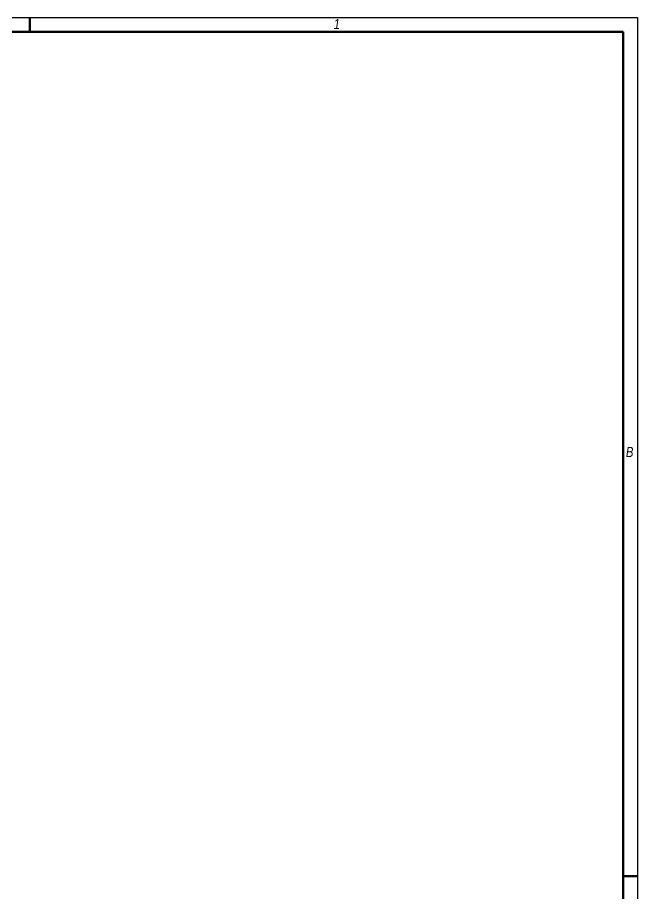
# Model space of a CAD drawing. Header units: millimetres. Extents: x 0 to 841, y 0 to 594.
# Drawn here: x 626.7 to 841, y 291.1 to 594 of the extents above; entities that cross this region are included whole.
import ezdxf

# ---------------------------------------------------------------- set-up
doc = ezdxf.new("R2010")
doc.units = ezdxf.units.MM
doc.layers.add('Кромка (ГОСТ)', color=7, linetype='Continuous', lineweight=50)
doc.styles.add('Альтернативный текст (ГОСТ)', font='', dxfattribs={"width": 0.8})
doc.styles.get('Альтернативный текст (ГОСТ)').set_extended_font_data('Arial', italic=True)

# ---------------------------------------------------------------- blocks, each defined once
blk = doc.blocks.new('Рамки ГОСТ_ граница 594x841')
at = {"layer": 'Кромка (ГОСТ)', "lineweight": 25}
for p, q in [((0, 594), (841, 594)), ((841, 594), (841, 0))]:
    blk.add_line(p, q, dxfattribs=at)
at = {"layer": 'Кромка (ГОСТ)'}
for p, q in [((631, 589), (631, 594)), ((836, 589), (20, 589)), ((836, 5), (836, 589)), ((836, 297), (841, 297))]:
    blk.add_line(p, q, dxfattribs=at)
at = {"layer": 'Кромка (ГОСТ)', "char_height": 3.5, "attachment_point": 1, "style": 'Альтернативный текст (ГОСТ)'}
for s, insert in [('\\A1;\\fArial|b0|i1;\\H3.5000;1', (736, 593.5)), ('\\A1;\\fArial|b0|i1;\\H3.5000;B', (837, 445.5))]:
    blk.add_mtext(s, dxfattribs=dict(at, insert=insert))

msp = doc.modelspace()

# ---------------------------------------------------------------- block references
msp.add_blockref('Рамки ГОСТ_ граница 594x841', (0, 0))

doc.saveas('drawing.dxf')
